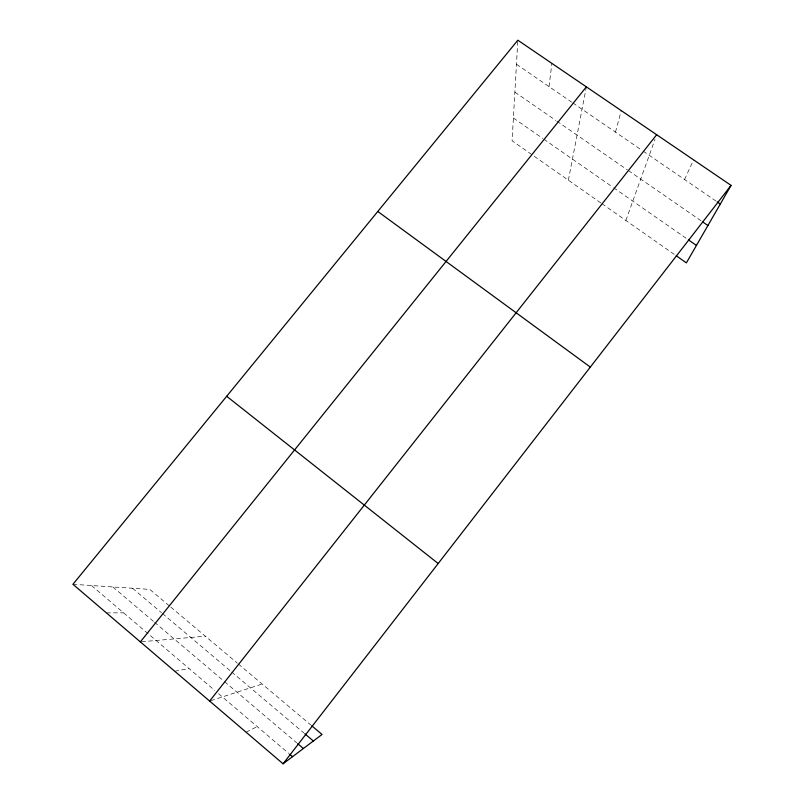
<?xml version="1.0" encoding="UTF-8"?>
<svg xmlns="http://www.w3.org/2000/svg" width="804" height="804" viewBox="0 0 804 804"><rect width="100%" height="100%" fill="white"/><g stroke="black" fill="none" stroke-linecap="round" stroke-linejoin="round"><path stroke-width="0.6" stroke-dasharray="4.02 3.01" d="M517.766 41.406L512.098 140.78L600.95 203.02M549.052 86.621L551.876 63.385M568.378 180.196L586.136 88.038M615.452 132.137L621.291 110.64M625.864 220.467L655.029 139.313M684.556 179.513L693.611 159.885M246.084 732.203L257.22 726.595M210.789 700.686L262.154 684.033M174.749 671.26L189 668.526M141.554 641.763L205.332 636.185M106.409 612.889L123.585 612.829M72.943 584.297L149.765 589.402L169.775 606.246M516.459 64.27L571.734 102.168M572.77 102.872L642.094 150.408M643.12 151.112L716.223 201.221M514.872 92.128L555.876 120.459M556.891 121.163L627.301 169.815M628.336 170.528L701.771 221.271M513.394 118.007L542.76 138.449M543.785 139.152L612.578 187.041M613.583 187.744L687.44 239.15M601.945 203.713L674.214 254.335M170.729 607.05L237.391 663.179M238.346 663.983L310.756 724.957M132.549 588.257L161.493 612.708M162.438 613.512L230.738 671.209M231.683 671.993L303.771 732.896M112.851 586.95L153.584 621.482M154.519 622.276L223.562 680.817M224.527 681.631L296.716 742.836M91.505 585.523L214.748 690.435M218.557 693.681L288.726 753.418"/><path stroke-width="1.21" d="M311.701 725.751L322.052 734.474L283.068 763.8L72.943 584.297L517.836 40.2L731.057 185.382L686.385 262.868L676.234 255.762M283.068 763.8L731.057 185.382M209.633 701.058L656.667 134.73M140.348 641.873L586.357 86.862M717.238 201.925L720.304 204.025M702.796 221.984L707.912 225.522M688.435 239.853L696.435 245.421M377.79 211.472L590.317 367.096M226.688 396.271L438.18 563.534M304.736 733.71L313.369 741.007M297.671 743.65L303.399 748.504M289.681 754.232L292.545 756.675"/></g></svg>
